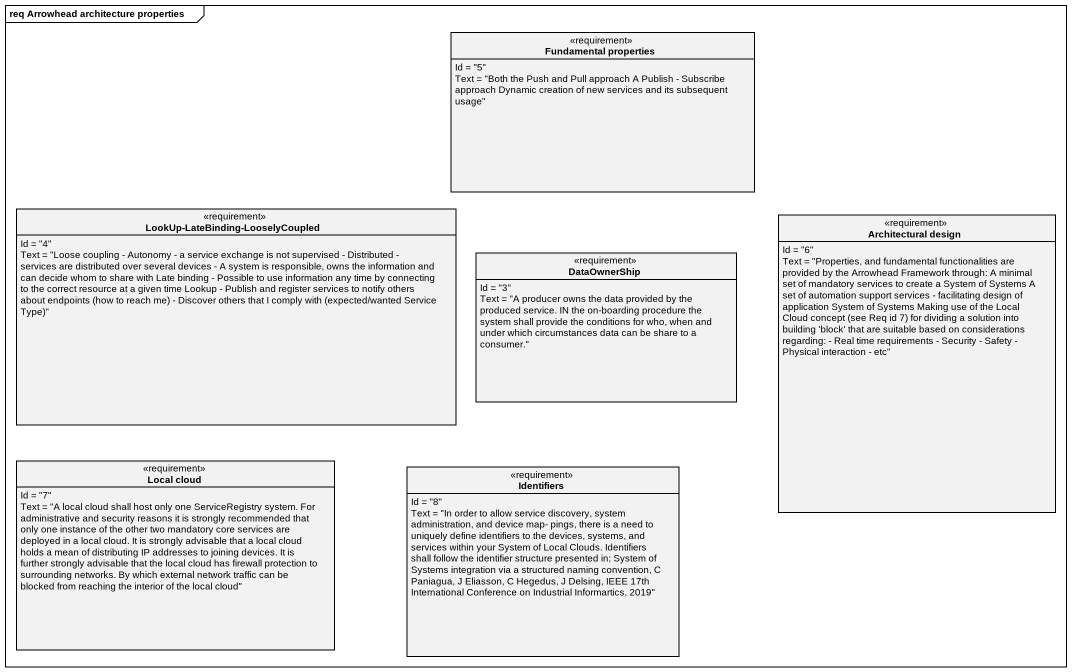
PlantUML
@startuml
mainframe req Arrowhead architecture properties
hide circle
hide empty members
class "Fundamental properties" as Fundamental_properties <<requirement>> {
  Id = "5"
  Text = "Both the Push and Pull approach A Publish - Subscribe approach Dynamic creation of new services and its subsequent usage"
}
class "LookUp-LateBinding-LooselyCoupled" as LookUp_LateBinding <<requirement>> {
  Id = "4"
  {field} Text = "Loose coupling - Autonomy - a service exchange is not supervised - Distributed - services are distributed over several devices - A system is responsible, owns the information and can decide whom to share with Late binding - Possible to use information any time by connecting to the correct resource at a given time Lookup - Publish and register services to notify others about endpoints (how to reach me) - Discover others that I comply with (expected/wanted Service Type)"
}
class "Architectural design" as Architectural_design <<requirement>> {
  Id = "6"
  {field} Text = "Properties, and fundamental functionalities are provided by the Arrowhead Framework through: A minimal set of mandatory services to create a System of Systems A set of automation support services - facilitating design of application System of Systems Making use of the Local Cloud concept (see Req id 7) for dividing a solution into building 'block' that are suitable based on considerations regarding: - Real time requirements - Security - Safety - Physical interaction - etc"
}
class DataOwnerShip <<requirement>> {
  Id = "3"
  Text = "A producer owns the data provided by the produced service. IN the on-boarding procedure the system shall provide the conditions for who, when and under which circumstances data can be share to a consumer."
}
class "Local cloud" as Local_cloud <<requirement>> {
  Id = "7"
  Text = "A local cloud shall host only one ServiceRegistry system. For administrative and security reasons it is strongly recommended that only one instance of the other two mandatory core services are deployed in a local cloud. It is strongly advisable that a local cloud holds a mean of distributing IP addresses to joining devices. It is further strongly advisable that the local cloud has firewall protection to surrounding networks. By which external network traffic can be blocked from reaching the interior of the local cloud"
}
class Identifiers <<requirement>> {
  Id = "8"
  Text = "In order to allow service discovery, system administration, and device map- pings, there is a need to uniquely define identifiers to the devices, systems, and services within your System of Local Clouds. Identifiers shall follow the identifier structure presented in; System of Systems integration via a structured naming convention, C Paniagua, J Eliasson, C Hegedus, J Delsing, IEEE 17th International Conference on Industrial Informartics, 2019"
}
@enduml
